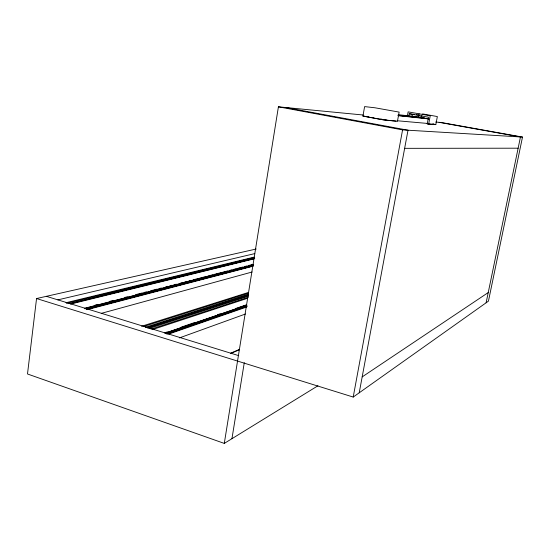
<?xml version="1.0" encoding="UTF-8"?>
<svg xmlns="http://www.w3.org/2000/svg" width="550" height="550" viewBox="0 0 550 550"><rect width="100%" height="100%" fill="white"/><g stroke="black" fill="none" stroke-linecap="round" stroke-linejoin="round"><path stroke-width="0.82" d="M256.238 249.006L36.554 298.54L27.5 373.979L224.29 443.403L317.955 385.763M224.29 443.403L278.417 106.817L363.234 115.012M231.949 438.687L244.276 362.677M362.938 116.071L364.609 106.597L374.969 107.786L399.135 112.097L397.437 121.33L383.852 119.948L362.945 116.091L364.671 116.194M353.21 397.059L402.579 129.889L522.5 137.074L488.448 301.139L353.21 397.059L36.554 298.54M407.371 115.995L408.134 111.87L430.231 115.789L428.656 124.108L427.226 123.846L428.484 117.198L409.234 113.774L408.781 116.243M359.219 392.803L408.011 130.213L285.663 107.518M411.971 116.586L412.424 114.146L414.769 114.434M418.22 117.329L418.667 114.922M418.818 115.479L419.127 113.823M421.568 117.047L421.871 115.452M428.656 124.108L435.806 124.63L437.36 116.559L422.538 113.891M486.118 302.789L520.472 136.95L439.099 122.341M362.175 376.894L488.235 292.566M435.806 124.63L432.919 124.025M230.739 353.183L239.394 349.436M230.759 353.457L239.429 349.697M179.438 337.899L245.499 313.995M166.753 333.816L247.074 306.054M166.932 334.111L247.046 306.364M168.733 334.07L246.647 307.003M165.241 333.582L246.373 305.656M164.904 332.729L167.344 331.897M181.156 327.168L194.968 322.438M217.718 314.648L220.151 313.809M235.593 308.522L246.153 304.906M165.241 333.053L246.469 305.168M164.993 333.286L246.936 305.133M152.426 329.594L247.658 298.258M150.982 329.147L248.181 297.392M147.544 328.103L247.947 295.625M148.988 328.549L248.366 296.237M147.249 327.498L248.634 294.827M145.276 327.319L248.579 294.106M143.832 326.459L248.552 293.116M141.556 326.281L248.504 292.401M101.276 313.369L252.099 272.009M88.192 309.389L253.021 266.214M86.549 309.196L253.529 265.623M86.542 309.354L253.192 265.822M84.411 308.337L253.179 264.681M85.071 308.419L253.028 264.907M84.989 308.866L253.619 265.059M95.102 305.106L97.591 304.466M110.027 301.262L112.509 300.616M124.946 297.413L127.435 296.773M135.726 294.635L142.354 292.923M144.011 292.497L146.499 291.851M150.645 290.785L157.279 289.073M158.936 288.647L161.425 288.007M165.571 286.935L168.053 286.296M169.709 285.869L172.198 285.223M173.855 284.797L176.344 284.157M180.489 283.085L182.978 282.446M184.635 282.019L187.124 281.373M188.781 280.947L191.269 280.308M192.926 279.881L197.897 278.596M199.554 278.169L206.188 276.457M207.845 276.031L212.822 274.746M214.479 274.319L221.107 272.607M222.771 272.181L227.741 270.903M229.398 270.469L231.887 269.83M233.544 269.404L236.032 268.764M237.689 268.331L242.667 267.053M244.324 266.626L246.806 265.98M248.469 265.554L253.44 264.275M70.496 304.088L254.018 258.892M69.142 303.683L254.739 258.191M72.167 303.236L126.39 289.926M128.054 289.513L148.912 284.391M150.576 283.979L155.588 282.755M157.252 282.343L254.018 258.576M65.979 302.72L254.059 257.132M66.495 303.332L254.169 257.62M57.853 299.874L254.781 253.605M404.642 148.335L518.141 148.197M427.226 123.846L434.369 124.369M367.043 116.545L364.671 116.359L380.751 119.377M392.061 120.711L395.876 121.041M381.789 119.384L380.084 119.233A3.637 3.403 -80.2 0 0 381.844 119.061M384.354 119.618L386.066 119.769M397.169 120.752L428.787 123.551M371.532 117.439L373.237 117.597M435.689 122.011L441.925 122.616L522.5 137.074M391.277 120.636L382.264 119.639M397.98 115.651L428.89 118.951M398.482 115.239L424.188 117.982M398.097 115.445L427.377 118.552M398.207 114.696L421.252 117.198M409.234 113.774L411.627 114.049M416.329 114.634L417.89 114.826M380.978 119.474L381.576 119.577M278.417 106.817L402.579 129.889M432.822 124.046L434.342 124.355M46.351 296.326L238.714 355.644M368.974 117.205A3.623 3.369 -81.1 0 1 368.143 116.93M420.09 117.487A1.595 1.513 -74.9 0 1 422.235 117.872M423.582 117.968A2.269 2.159 -74.6 0 1 425.26 118.532M426.766 118.539A2.269 2.166 -74.1 0 1 428.45 119.103"/></g></svg>
